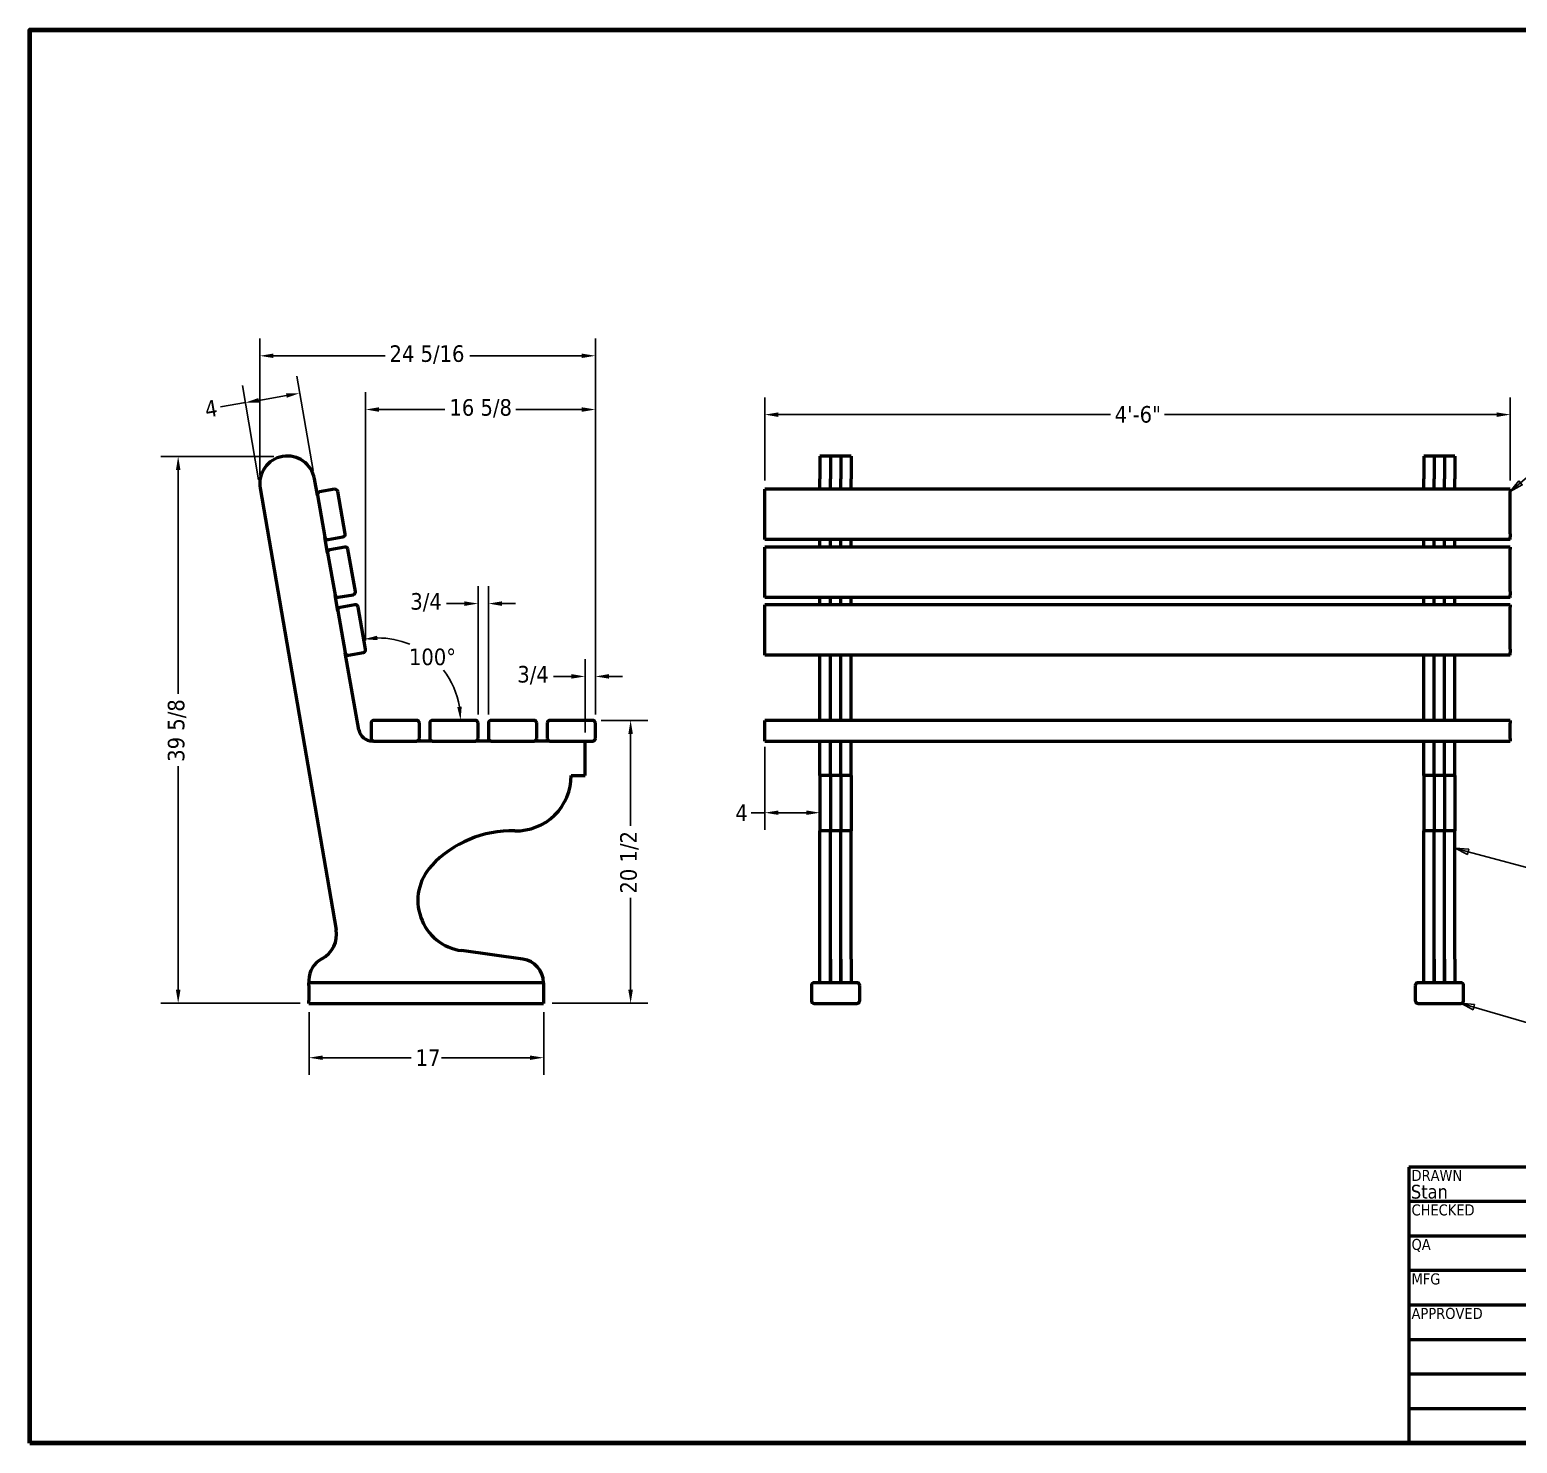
# Model space of a CAD drawing. Header units: inches. Extents: x 4 to 166, y 4 to 106.
# Drawn here: x 3.8 to 111.6, y 3.8 to 106.2 of the extents above; entities that cross this region are included whole.
import ezdxf
from ezdxf.enums import TextEntityAlignment as Align

# ---------------------------------------------------------------- set-up
doc = ezdxf.new("R2010")
doc.units = ezdxf.units.IN
doc.header["$LTSCALE"] = 10
doc.header["$MEASUREMENT"] = 0
for name, color, linetype, lineweight in [('Border (ANSI)', 7, 'Continuous', 70), ('Title (ANSI)', 7, 'Continuous', 50), ('Visible (ANSI)', 7, 'Continuous', 50)]:
    doc.layers.add(name, color=color, linetype=linetype, lineweight=lineweight)
for name, color, linetype, lineweight, true_color in [('Dimension (ANSI)', 5, 'Continuous', 25, 0x0000ff), ('Hatch (ANSI)', 3, 'Continuous', 18, 0x00ff00), ('Symbol (ANSI)', 5, 'Continuous', 25, 0x0000ff)]:
    doc.layers.add(name, color=color, linetype=linetype, lineweight=lineweight, true_color=true_color)
doc.styles.add('Note Text (ANSI)', font='tahoma.ttf')
doc.styles.add('Text Style38', font='tahoma.ttf')
doc.styles.add('Text Style40', font='tahoma.ttf')
doc.dimstyles.new('Architectural (ANSI)', dxfattribs={"dimscale": 10, "dimtxt": 0.12, "dimasz": 0.098425, "dimexe": 0.125, "dimexo": 0.0625, "dimgap": 0.031496, "dimtad": 0, "dimtih": 1, "dimtoh": 1, "dimdec": 4, "dimrnd": 1e-08, "dimzin": 3, "dimdsep": 46, "dimlunit": 4, "dimtxsty": 'Note Text (ANSI)', "dimcen": 0.09, "dimdle": 0.393701, "dimclrd": 256, "dimclre": 256, "dimclrt": 256, "dimadec": 0, "dimazin": 3, "dimtfac": 1, "dimtofl": 0, "dimtmove": 0, "dimatfit": 3, "dimfxl": 1, "dimfrac": 2, "dimtolj": 1, "dimtzin": 12, "dimlwd": -1, "dimlwe": -1, "dimarcsym": 0})
doc.dimstyles.new('Default (ANSI)', dxfattribs={"dimscale": 10, "dimtxt": 0.12, "dimasz": 0.098425, "dimexe": 0.125, "dimexo": 0.0625, "dimgap": 0.031496, "dimtad": 0, "dimtoh": 1, "dimdec": 4, "dimrnd": 1e-08, "dimzin": 3, "dimdsep": 46, "dimlunit": 5, "dimtxsty": 'Note Text (ANSI)', "dimcen": 0.09, "dimdle": 0.393701, "dimclrd": 256, "dimclre": 256, "dimclrt": 256, "dimadec": 0, "dimazin": 1, "dimtfac": 1, "dimtofl": 0, "dimtmove": 0, "dimatfit": 3, "dimfxl": 1, "dimfrac": 2, "dimtolj": 1, "dimtzin": 4, "dimlwd": -1, "dimlwe": -1, "dimarcsym": 0})

# ---------------------------------------------------------------- blocks, each defined once
blk = doc.blocks.new('Borders Default Border')
at = {"layer": 'Border (ANSI)', "flags": 128}
blk.add_lwpolyline([(0.38, 0.38), (0.38, 10.62), (16.62, 10.62), (16.62, 0.38), (0.38, 0.38)], dxfattribs=at)
blk = doc.blocks.new('Title Blocks ANSI A')
at = {"layer": 'Hatch (ANSI)', "true_color": 0xff8000}
h = blk.add_hatch(color=30, dxfattribs=at)
edge = h.paths.add_edge_path()
edge.add_arc((10.578, 6.297), 0.518, 279.1004, 617.6995)
edge.add_line((10.467, 5.791), (10.625, 6.544))
edge.add_line((10.625, 6.544), (10.726, 6.544))
edge.add_line((10.726, 6.544), (10.689, 6.37))
edge.add_line((10.689, 6.37), (10.851, 6.37))
edge.add_line((10.851, 6.37), (10.876, 6.274))
edge.add_line((10.876, 6.274), (10.789, 5.86))
edge.add_line((10.789, 5.86), (10.689, 5.86))
edge.add_line((10.689, 5.86), (10.776, 6.274))
edge.add_line((10.776, 6.274), (10.665, 6.274))
edge.add_line((10.665, 6.274), (10.546, 5.683))
edge.add_arc((10.578, 6.297), 0.615, -84.2427, 267.0676, ccw=False)
edge.add_line((10.639, 5.685), (10.66, 5.786))
blk.add_hatch(color=30, dxfattribs=at).paths.add_polyline_path([(10.745, 6.613), (10.519, 6.613), (10.388, 5.986), (10.287, 5.986), (10.348, 6.275), (10.259, 6.275), (10.239, 6.372), (10.368, 6.372), (10.438, 6.704), (10.721, 6.704)])
at = {"layer": 'Title (ANSI)'}
for p, q in [((11.25, 6.999), (5, 6.999)), ((5, 6.999), (5, 4.999)), ((6.25, 4.999), (6.25, 6.999)), ((7.13, 4.999), (7.13, 6.999)), ((9.909, 6.407), (9.909, 6.999)), ((11.25, 4.999), (11.25, 6.999)), ((7.13, 6.749), (5, 6.749)), ((10.368, 6.372), (10.438, 6.704)), ((10.438, 6.704), (10.721, 6.704)), ((10.721, 6.704), (10.745, 6.613)), ((10.519, 6.613), (10.388, 5.986)), ((10.745, 6.613), (10.519, 6.613)), ((7.13, 6.499), (5, 6.499)), ((10.467, 5.791), (10.625, 6.544)), ((10.625, 6.544), (10.726, 6.544)), ((10.726, 6.544), (10.689, 6.37)), ((7.13, 6.407), (9.909, 6.407)), ((9.909, 6.407), (9.909, 5.619)), ((10.259, 6.275), (10.239, 6.372)), ((10.239, 6.372), (10.368, 6.372)), ((10.689, 6.37), (10.851, 6.37)), ((10.851, 6.37), (10.876, 6.274)), ((10.348, 6.275), (10.259, 6.275)), ((10.287, 5.986), (10.348, 6.275)), ((10.665, 6.274), (10.546, 5.683)), ((10.776, 6.274), (10.665, 6.274)), ((10.689, 5.86), (10.776, 6.274)), ((10.876, 6.274), (10.789, 5.86)), ((7.13, 6.249), (5, 6.249)), ((7.13, 5.999), (5, 5.999)), ((10.388, 5.986), (10.287, 5.986)), ((10.789, 5.86), (10.689, 5.86)), ((7.13, 5.749), (5, 5.749)), ((10.639, 5.685), (10.66, 5.786)), ((7.13, 5.619), (11.25, 5.619)), ((7.544, 5.249), (7.544, 5.619)), ((8.5, 5.249), (8.5, 5.619)), ((10.87, 5.249), (10.87, 5.619)), ((7.13, 5.499), (5, 5.499)), ((7.13, 5.249), (5, 5.249)), ((7.13, 5.249), (11.25, 5.249)), ((8.089, 4.999), (8.089, 5.249)), ((9.5, 4.999), (9.5, 5.249)), ((5, 4.999), (11.25, 4.999))]:
    blk.add_line(p, q, dxfattribs=at)
for radius, start, end in [(0.615, 275.7573, 267.0676), (0.518, 279.1004, 257.6995)]:
    blk.add_arc((10.578, 6.297), radius, start, end, dxfattribs=at)
at = {"layer": 'Title (ANSI)', "style": 'Text Style40'}
for s, p in [('DRAWN', (5.02, 6.979)), ('CHECKED', (5.02, 6.729)), ('QA', (5.02, 6.479)), ('TITLE', (7.15, 6.359)), ('MFG', (5.02, 6.229)), ('APPROVED', (5.02, 5.979)), ('DWG NO', (8.52, 5.599)), ('SCALE', (7.15, 5.229))]:
    blk.add_text(s, height=0.08, dxfattribs=at).set_placement(p, align=Align.TOP_LEFT)
for s, p in [('SIZE', (7.337, 5.599)), ('REV', (11.06, 5.599))]:
    blk.add_text(s, height=0.08, dxfattribs=at).set_placement(p, align=Align.TOP_CENTER)
at = {"layer": 'Title (ANSI)', "color": 30, "true_color": 0xff8000, "style": 'Note Text (ANSI)'}
for s, insert, char_height, width, attachment_point in [('\\fArial|b1|i0;\\H0.2000;FREEDOM\\fArial|b0|i0;\\H0.2000;HOUSE', (7.328, 6.893), 0.2, 2.39131, 1), ('\\fArial|b0|i0;\\H0.0800;2638 Salome Church Road, Charlotte, NC 28262', (8.522, 6.646), 0.08, 2.70751, 2)]:
    blk.add_mtext(s, dxfattribs=dict(at, insert=insert, char_height=char_height, width=width, attachment_point=attachment_point))
at = {"layer": 'Title (ANSI)', "insert": (9.52, 5.019), "char_height": 0.12, "attachment_point": 7, "style": 'Note Text (ANSI)'}
blk.add_mtext('\\fTahoma|b0|i0;\\H0.0800;SHEET\\fTahoma|b0|i0;\\H0.1200; 1  \\fTahoma|b0|i0;\\H0.0800;OF\\fTahoma|b0|i0;\\H0.1200; 1 ', dxfattribs=at)
at = {"layer": 'Title (ANSI)'}
for tag, p, height, style in [('AUTHOR_001', (5.015, 6.771), 0.1, 'Text Style38'), ('CREATION_DATE_001', (6.255, 6.79), 0.1, 'Text Style38'), ('TITLE_001', (7.138, 5.879), 0.12, 'Note Text (ANSI)'), ('Sheet_Size_001', (7.284, 5.324), 0.12, 'Note Text (ANSI)'), ('PART_NUMBER_001', (8.508, 5.271), 0.12, 'Note Text (ANSI)'), ('REVISION_NUMBER_001', (11.01, 5.324), 0.12, 'Note Text (ANSI)'), ('Initial_View_Scale_001', (7.639, 5.045), 0.12, 'Note Text (ANSI)')]:
    blk.add_attdef(tag, p, '', height=height, dxfattribs=dict(at, style=style))
at = {"layer": 'Title (ANSI)', "style": 'Text Style38'}
for tag, p in [('CHECKED_BY', (5.02, 6.519)), ('CHECKED_DATE', (6.27, 6.519)), ('MFG_APPROVED_BY', (5.02, 6.019)), ('MFG_APPROVED_DATE', (6.27, 6.019)), ('ENG_APPROVED_BY', (5.02, 5.769)), ('ENG_APPROVAL_DATE', (6.27, 5.769))]:
    blk.add_attdef(tag, text='', height=0.1, dxfattribs=at).set_placement(p, align=Align.BOTTOM_LEFT)
blk = doc.blocks.new('Balloon1')
at = {"layer": 'Symbol (ANSI)'}
for p, q in [((11.18, 7.338), (11.469, 7.584)), ((11.167, 7.353), (11.105, 7.274)), ((11.18, 7.338), (11.105, 7.274)), ((11.192, 7.323), (11.167, 7.353)), ((11.105, 7.274), (11.192, 7.323))]:
    blk.add_line(p, q, dxfattribs=at)
at = {"layer": 'Symbol (ANSI)', "flags": 128}
blk.add_lwpolyline([(11.167, 7.353), (11.105, 7.274), (11.192, 7.323), (11.167, 7.353)], dxfattribs=at)
at = {"layer": 'Symbol (ANSI)'}
blk.add_circle((11.607, 7.7), 0.18, dxfattribs=at)
blk.add_solid([(11.167, 7.353), (11.105, 7.274), (11.192, 7.323), (11.167, 7.353)], dxfattribs=at)
at = {"layer": 'Symbol (ANSI)', "insert": (11.607, 7.7), "char_height": 0.12, "attachment_point": 5, "style": 'Note Text (ANSI)'}
blk.add_mtext('2', dxfattribs=at)
blk = doc.blocks.new('Balloon2')
at = {"layer": 'Symbol (ANSI)'}
for p, q in [((10.8, 4.665), (10.705, 4.69)), ((10.805, 4.684), (10.705, 4.69)), ((10.705, 4.69), (10.795, 4.646)), ((10.795, 4.646), (10.805, 4.684)), ((10.8, 4.665), (11.433, 4.495))]:
    blk.add_line(p, q, dxfattribs=at)
at = {"layer": 'Symbol (ANSI)', "flags": 128}
blk.add_lwpolyline([(10.805, 4.684), (10.705, 4.69), (10.795, 4.646), (10.805, 4.684)], dxfattribs=at)
at = {"layer": 'Symbol (ANSI)'}
blk.add_circle((11.607, 4.449), 0.18, dxfattribs=at)
blk.add_solid([(10.805, 4.684), (10.705, 4.69), (10.795, 4.646), (10.805, 4.684)], dxfattribs=at)
at = {"layer": 'Symbol (ANSI)', "insert": (11.607, 4.449), "char_height": 0.12, "attachment_point": 5, "style": 'Note Text (ANSI)'}
blk.add_mtext('1', dxfattribs=at)
blk = doc.blocks.new('Balloon3')
at = {"layer": 'Symbol (ANSI)'}
for p, q in [((10.842, 3.539), (10.747, 3.567)), ((10.847, 3.558), (10.747, 3.567)), ((10.747, 3.567), (10.836, 3.52)), ((10.836, 3.52), (10.847, 3.558)), ((10.842, 3.539), (11.434, 3.366))]:
    blk.add_line(p, q, dxfattribs=at)
at = {"layer": 'Symbol (ANSI)', "flags": 128}
blk.add_lwpolyline([(10.847, 3.558), (10.747, 3.567), (10.836, 3.52), (10.847, 3.558)], dxfattribs=at)
at = {"layer": 'Symbol (ANSI)'}
blk.add_circle((11.607, 3.316), 0.18, dxfattribs=at)
blk.add_solid([(10.847, 3.558), (10.747, 3.567), (10.836, 3.52), (10.847, 3.558)], dxfattribs=at)
at = {"layer": 'Symbol (ANSI)', "insert": (11.607, 3.317), "char_height": 0.12, "attachment_point": 5, "style": 'Note Text (ANSI)'}
blk.add_mtext('3', dxfattribs=at)
blk = doc.blocks.new('*D10')
at = {"layer": 'Defpoints', "color": 0, "transparency": 16777216}
for p in [(57.05, 78.32), (57.05, 72.91), (111.05, 72.91)]:
    blk.add_point(p, dxfattribs=at)
at = {"layer": 'Dimension (ANSI)', "transparency": 16777216}
for p, q in [((57.05, 73.54), (57.05, 79.57)), ((111.05, 73.54), (111.05, 79.57)), ((58.03, 78.32), (82.09, 78.32)), ((110.06, 78.32), (86.01, 78.32))]:
    blk.add_line(p, q, dxfattribs=at)
for points in [[(58.03, 78.48), (58.03, 78.15), (57.05, 78.32)], [(110.06, 78.48), (110.06, 78.15), (111.05, 78.32)]]:
    blk.add_solid(points, dxfattribs=at)
at = {"layer": 'Dimension (ANSI)', "transparency": 16777216, "insert": (82.4, 78.94), "char_height": 1.2, "attachment_point": 1, "style": 'Note Text (ANSI)'}
blk.add_mtext('\\A1;4\'-6"', dxfattribs=at)
blk = doc.blocks.new('*D11')
at = {"layer": 'Defpoints', "color": 0, "transparency": 16777216}
for p in [(22.12, 75.29), (14.55, 35.67), (24.03, 35.67)]:
    blk.add_point(p, dxfattribs=at)
at = {"layer": 'Dimension (ANSI)', "transparency": 16777216}
for p, q in [((21.49, 75.29), (13.3, 75.29)), ((14.55, 74.3), (14.55, 58.1)), ((14.55, 36.65), (14.55, 52.86)), ((23.4, 35.67), (13.3, 35.67))]:
    blk.add_line(p, q, dxfattribs=at)
for points in [[(14.39, 74.3), (14.72, 74.3), (14.55, 75.29)], [(14.39, 36.65), (14.72, 36.65), (14.55, 35.67)]]:
    blk.add_solid(points, dxfattribs=at)
at = {"layer": 'Dimension (ANSI)', "transparency": 16777216, "insert": (13.8, 53.17), "char_height": 1.2, "attachment_point": 1, "rotation": 90, "style": 'Note Text (ANSI)'}
blk.add_mtext('\\A1;39 5/8', dxfattribs=at)
blk = doc.blocks.new('*D12')
at = {"layer": 'Defpoints', "color": 0, "transparency": 16777216}
for p in [(28.13, 61.32), (34.03, 59.45), (29.04, 56.17), (36.08, 56.17)]:
    blk.add_point(p, dxfattribs=at)
at = {"layer": 'Dimension (ANSI)', "transparency": 16777216}
for start, end in [(67.4133, 90.5505), (9.4495, 37.502)]:
    blk.add_arc((29.04, 56.17), 5.97, start, end, dxfattribs=at)
for points in [[(29, 61.98), (28.96, 62.3), (28, 62.05)], [(35.09, 57.16), (34.77, 57.13), (35.01, 56.17)]]:
    blk.add_solid(points, dxfattribs=at)
at = {"layer": 'Dimension (ANSI)', "transparency": 16777216, "insert": (31.27, 61.37), "char_height": 1.2, "attachment_point": 1, "style": 'Note Text (ANSI)'}
blk.add_mtext('\\A1;100°', dxfattribs=at)
blk = doc.blocks.new('*D13')
at = {"layer": 'Defpoints', "color": 0, "transparency": 16777216}
for p in [(28.13, 78.69), (28.13, 61.32), (44.78, 55.97)]:
    blk.add_point(p, dxfattribs=at)
at = {"layer": 'Dimension (ANSI)', "transparency": 16777216}
for p, q in [((28.13, 61.95), (28.13, 79.94)), ((44.78, 56.59), (44.78, 79.94)), ((29.11, 78.69), (33.88, 78.69)), ((43.79, 78.69), (39.02, 78.69))]:
    blk.add_line(p, q, dxfattribs=at)
for points in [[(29.11, 78.85), (29.11, 78.52), (28.13, 78.69)], [(43.79, 78.85), (43.79, 78.52), (44.78, 78.69)]]:
    blk.add_solid(points, dxfattribs=at)
at = {"layer": 'Dimension (ANSI)', "transparency": 16777216, "insert": (34.2, 79.44), "char_height": 1.2, "attachment_point": 1, "style": 'Note Text (ANSI)'}
blk.add_mtext('\\A1;16 5/8', dxfattribs=at)
blk = doc.blocks.new('*D14')
at = {"layer": 'Defpoints', "color": 0, "transparency": 16777216}
for p in [(20.46, 82.58), (20.46, 73.32), (44.78, 55.97)]:
    blk.add_point(p, dxfattribs=at)
at = {"layer": 'Dimension (ANSI)', "transparency": 16777216}
for p, q in [((20.46, 73.94), (20.46, 83.83)), ((44.78, 56.59), (44.78, 83.83)), ((21.44, 82.58), (29.55, 82.58)), ((43.79, 82.58), (35.69, 82.58))]:
    blk.add_line(p, q, dxfattribs=at)
for points in [[(21.44, 82.74), (21.44, 82.42), (20.46, 82.58)], [(43.79, 82.74), (43.79, 82.42), (44.78, 82.58)]]:
    blk.add_solid(points, dxfattribs=at)
at = {"layer": 'Dimension (ANSI)', "transparency": 16777216, "insert": (29.86, 83.34), "char_height": 1.2, "attachment_point": 1, "style": 'Note Text (ANSI)'}
blk.add_mtext('\\A1;24 5/16', dxfattribs=at)
blk = doc.blocks.new('*D15')
at = {"layer": 'Defpoints', "color": 0, "transparency": 16777216}
for p in [(44.58, 56.17), (41.03, 35.67), (47.33, 35.67)]:
    blk.add_point(p, dxfattribs=at)
at = {"layer": 'Dimension (ANSI)', "transparency": 16777216}
for p, q in [((45.2, 56.17), (48.58, 56.17)), ((47.33, 55.18), (47.33, 48.53)), ((47.33, 36.65), (47.33, 43.31)), ((41.65, 35.67), (48.58, 35.67))]:
    blk.add_line(p, q, dxfattribs=at)
for points in [[(47.16, 55.18), (47.49, 55.18), (47.33, 56.17)], [(47.16, 36.65), (47.49, 36.65), (47.33, 35.67)]]:
    blk.add_solid(points, dxfattribs=at)
at = {"layer": 'Dimension (ANSI)', "transparency": 16777216, "insert": (46.57, 43.62), "char_height": 1.2, "attachment_point": 1, "rotation": 90, "style": 'Note Text (ANSI)'}
blk.add_mtext('\\A1;20 1/2', dxfattribs=at)
blk = doc.blocks.new('*D16')
at = {"layer": 'Defpoints', "color": 0, "transparency": 16777216}
for p in [(24.03, 35.67), (41.03, 35.67), (41.03, 31.73)]:
    blk.add_point(p, dxfattribs=at)
at = {"layer": 'Dimension (ANSI)', "transparency": 16777216}
for p, q in [((24.03, 35.04), (24.03, 30.48)), ((41.03, 35.04), (41.03, 30.48)), ((25.01, 31.73), (31.43, 31.73)), ((40.04, 31.73), (33.62, 31.73))]:
    blk.add_line(p, q, dxfattribs=at)
for points in [[(25.01, 31.89), (25.01, 31.57), (24.03, 31.73)], [(40.04, 31.89), (40.04, 31.57), (41.03, 31.73)]]:
    blk.add_solid(points, dxfattribs=at)
at = {"layer": 'Dimension (ANSI)', "transparency": 16777216, "insert": (31.75, 32.33), "char_height": 1.2, "attachment_point": 1, "style": 'Note Text (ANSI)'}
blk.add_mtext('\\A1;17', dxfattribs=at)
blk = doc.blocks.new('*D17')
at = {"layer": 'Defpoints', "color": 0, "transparency": 16777216}
for p in [(23.36, 79.87), (24.43, 73.67), (20.49, 72.98)]:
    blk.add_point(p, dxfattribs=at)
at = {"layer": 'Dimension (ANSI)', "transparency": 16777216}
for p, q in [((24.32, 74.28), (23.15, 81.1)), ((20.38, 73.6), (19.21, 80.42)), ((19.42, 79.19), (17.61, 78.88)), ((22.39, 79.7), (20.39, 79.35))]:
    blk.add_line(p, q, dxfattribs=at)
for points in [[(22.36, 79.86), (22.42, 79.54), (23.36, 79.87)], [(20.36, 79.52), (20.42, 79.19), (19.42, 79.19)]]:
    blk.add_solid(points, dxfattribs=at)
at = {"layer": 'Dimension (ANSI)', "transparency": 16777216, "insert": (16.39, 79.27), "char_height": 1.2, "attachment_point": 1, "rotation": 9.7808, "style": 'Note Text (ANSI)'}
blk.add_mtext('\\A1;4', dxfattribs=at)
blk = doc.blocks.new('*D18')
at = {"layer": 'Defpoints', "color": 0, "transparency": 16777216}
for p in [(57.05, 54.87), (61.05, 52.17), (61.05, 49.48)]:
    blk.add_point(p, dxfattribs=at)
at = {"layer": 'Dimension (ANSI)', "transparency": 16777216}
for p, q in [((57.05, 54.24), (57.05, 48.23)), ((61.05, 51.54), (61.05, 48.23)), ((57.05, 49.48), (56.06, 49.48)), ((60.06, 49.48), (58.03, 49.48))]:
    blk.add_line(p, q, dxfattribs=at)
for points in [[(58.03, 49.64), (58.03, 49.32), (57.05, 49.48)], [(60.06, 49.64), (60.06, 49.32), (61.05, 49.48)]]:
    blk.add_solid(points, dxfattribs=at)
at = {"layer": 'Dimension (ANSI)', "transparency": 16777216, "insert": (54.92, 50.08), "char_height": 1.2, "attachment_point": 1, "style": 'Note Text (ANSI)'}
blk.add_mtext('\\A1;4', dxfattribs=at)
blk = doc.blocks.new('*D19')
at = {"layer": 'Defpoints', "color": 0, "transparency": 16777216}
for p in [(37.03, 64.63), (36.28, 55.97), (37.03, 55.97)]:
    blk.add_point(p, dxfattribs=at)
at = {"layer": 'Dimension (ANSI)', "transparency": 16777216}
for p, q in [((36.28, 56.59), (36.28, 65.88)), ((37.03, 56.59), (37.03, 65.88)), ((35.29, 64.63), (34, 64.63)), ((38.01, 64.63), (39, 64.63))]:
    blk.add_line(p, q, dxfattribs=at)
for points in [[(35.29, 64.79), (35.29, 64.46), (36.28, 64.63)], [(38.01, 64.79), (38.01, 64.46), (37.03, 64.63)]]:
    blk.add_solid(points, dxfattribs=at)
at = {"layer": 'Dimension (ANSI)', "transparency": 16777216, "insert": (31.37, 65.39), "char_height": 1.2, "attachment_point": 1, "style": 'Note Text (ANSI)'}
blk.add_mtext('\\A1;3/4', dxfattribs=at)
blk = doc.blocks.new('*D20')
at = {"layer": 'Defpoints', "color": 0, "transparency": 16777216}
for p in [(44.78, 59.35), (44.78, 55.97), (44.03, 54.67)]:
    blk.add_point(p, dxfattribs=at)
at = {"layer": 'Dimension (ANSI)', "transparency": 16777216}
for p, q in [((44.03, 55.29), (44.03, 60.6)), ((44.78, 56.59), (44.78, 60.6)), ((43.04, 59.35), (41.75, 59.35)), ((45.76, 59.35), (46.75, 59.35))]:
    blk.add_line(p, q, dxfattribs=at)
for points in [[(43.04, 59.52), (43.04, 59.19), (44.03, 59.35)], [(45.76, 59.52), (45.76, 59.19), (44.78, 59.35)]]:
    blk.add_solid(points, dxfattribs=at)
at = {"layer": 'Dimension (ANSI)', "transparency": 16777216, "insert": (39.12, 60.11), "char_height": 1.2, "attachment_point": 1, "style": 'Note Text (ANSI)'}
blk.add_mtext('\\A1;3/4', dxfattribs=at)

msp = doc.modelspace()

# ---------------------------------------------------------------- linework, layer by layer
at = {"layer": 'Visible (ANSI)'}
for p, q in [((61.04689, 75.31896), (61.04689, 73.66626)), ((61.79689, 75.31896), (61.04689, 75.31896)), ((61.79689, 75.31896), (61.79689, 73.66626)), ((61.79689, 75.31896), (61.79689, 73.66626)), ((62.54689, 75.31896), (61.79689, 75.31896)), ((62.54689, 75.31896), (62.54689, 73.66626)), ((62.54689, 75.31896), (62.54689, 73.66626)), ((63.29689, 75.31896), (62.54689, 75.31896)), ((63.29689, 75.31896), (63.29689, 73.66626)), ((104.79689, 75.31896), (104.79689, 73.66626)), ((105.54689, 75.31896), (104.79689, 75.31896)), ((105.54689, 75.31896), (105.54689, 73.66626)), ((106.29689, 75.31896), (105.54689, 75.31896)), ((105.54689, 75.31896), (105.54689, 73.66626)), ((106.29689, 75.31896), (106.29689, 73.66626)), ((107.04689, 75.31896), (106.29689, 75.31896)), ((106.29689, 75.31896), (106.29689, 73.66626)), ((107.04689, 75.31896), (107.04689, 73.66626)), ((24.637, 72.48449), (24.42862, 73.66626)), ((61.04689, 72.91023), (61.04689, 73.66626)), ((61.79689, 72.91023), (61.79689, 73.66626)), ((61.79689, 72.91023), (61.79689, 73.66626)), ((62.54689, 72.91023), (62.54689, 73.66626)), ((62.54689, 72.91023), (62.54689, 73.66626)), ((63.29689, 72.91023), (63.29689, 73.66626)), ((104.79689, 72.91023), (104.79689, 73.66626)), ((105.54689, 72.91023), (105.54689, 73.66626)), ((105.54689, 72.91023), (105.54689, 73.66626)), ((106.29689, 72.91023), (106.29689, 73.66626)), ((106.29689, 72.91023), (106.29689, 73.66626)), ((107.04689, 72.91023), (107.04689, 73.66626)), ((20.48808, 72.97921), (25.99976, 41.00602)), ((24.637, 72.48449), (25.17531, 69.43159)), ((25.88252, 72.9072), (24.79923, 72.71618)), ((26.65252, 69.69206), (26.11421, 72.74496)), ((57.04689, 72.74496), (57.04689, 72.91023)), ((111.04689, 72.91023), (57.04689, 72.91023)), ((57.04689, 69.69206), (57.04689, 72.74496)), ((111.04689, 72.91023), (111.04689, 72.74496)), ((111.04689, 69.69206), (111.04689, 72.74496)), ((25.375, 68.29906), (25.17531, 69.43159)), ((25.407, 69.26935), (26.49029, 69.46037)), ((57.04689, 69.46037), (57.04689, 69.69206)), ((57.04689, 69.26935), (57.04689, 69.46037)), ((57.04689, 69.26632), (57.04689, 69.26935)), ((111.04689, 69.26632), (57.04689, 69.26632)), ((61.04689, 68.7248), (61.04689, 69.26632)), ((61.79689, 68.7248), (61.79689, 69.26632)), ((61.79689, 68.7248), (61.79689, 69.26632)), ((62.54689, 68.7248), (62.54689, 69.26632)), ((62.54689, 68.7248), (62.54689, 69.26632)), ((63.29689, 68.7248), (63.29689, 69.26632)), ((104.79689, 68.7248), (104.79689, 69.26632)), ((105.54689, 68.7248), (105.54689, 69.26632)), ((105.54689, 68.7248), (105.54689, 69.26632)), ((106.29689, 68.7248), (106.29689, 69.26632)), ((106.29689, 68.7248), (106.29689, 69.26632)), ((107.04689, 68.7248), (107.04689, 69.26632)), ((111.04689, 69.69206), (111.04689, 69.46037)), ((111.04689, 69.26935), (111.04689, 69.46037)), ((111.04689, 69.26935), (111.04689, 69.26632)), ((25.375, 68.29906), (25.91331, 65.24615)), ((26.62053, 68.72176), (25.53724, 68.53075)), ((27.39053, 65.50663), (26.85222, 68.55953)), ((57.04689, 68.55953), (57.04689, 68.7248)), ((111.04689, 68.7248), (57.04689, 68.7248)), ((57.04689, 65.50663), (57.04689, 68.55953)), ((111.04689, 68.7248), (111.04689, 68.55953)), ((111.04689, 65.50663), (111.04689, 68.55953)), ((26.11301, 64.11362), (25.91331, 65.24615)), ((26.14501, 65.08392), (27.22829, 65.27493)), ((57.04689, 65.27493), (57.04689, 65.50663)), ((57.04689, 65.08392), (57.04689, 65.27493)), ((57.04689, 65.08088), (57.04689, 65.08392)), ((111.04689, 65.08088), (57.04689, 65.08088)), ((61.04689, 64.53937), (61.04689, 65.08088)), ((61.79689, 64.53937), (61.79689, 65.08088)), ((61.79689, 64.53937), (61.79689, 65.08088)), ((62.54689, 64.53937), (62.54689, 65.08088)), ((62.54689, 64.53937), (62.54689, 65.08088)), ((63.29689, 64.53937), (63.29689, 65.08088)), ((104.79689, 64.53937), (104.79689, 65.08088)), ((105.54689, 64.53937), (105.54689, 65.08088)), ((105.54689, 64.53937), (105.54689, 65.08088)), ((106.29689, 64.53937), (106.29689, 65.08088)), ((106.29689, 64.53937), (106.29689, 65.08088)), ((107.04689, 64.53937), (107.04689, 65.08088)), ((111.04689, 65.50663), (111.04689, 65.27493)), ((111.04689, 65.08392), (111.04689, 65.27493)), ((111.04689, 65.08392), (111.04689, 65.08088)), ((26.11301, 64.11362), (26.65132, 61.06072)), ((27.35853, 64.53633), (26.27524, 64.34532)), ((28.12853, 61.32119), (27.59022, 64.3741)), ((57.04689, 64.3741), (57.04689, 64.53937)), ((111.04689, 64.53937), (57.04689, 64.53937)), ((57.04689, 61.32119), (57.04689, 64.3741)), ((111.04689, 64.53937), (111.04689, 64.3741)), ((111.04689, 61.32119), (111.04689, 64.3741)), ((27.63313, 55.49261), (26.65132, 61.06072)), ((26.88301, 60.89849), (27.9663, 61.0895)), ((57.04689, 61.0895), (57.04689, 61.32119)), ((57.04689, 60.89849), (57.04689, 61.0895)), ((57.04689, 60.89545), (57.04689, 60.89849)), ((111.04689, 60.89545), (57.04689, 60.89545)), ((61.04689, 56.16626), (61.04689, 60.89545)), ((61.79689, 56.16626), (61.79689, 60.89545)), ((61.79689, 56.16626), (61.79689, 60.89545)), ((62.54689, 56.16626), (62.54689, 60.89545)), ((62.54689, 56.16626), (62.54689, 60.89545)), ((63.29689, 56.16626), (63.29689, 60.89545)), ((104.79689, 56.16626), (104.79689, 60.89545)), ((105.54689, 56.16626), (105.54689, 60.89545)), ((105.54689, 56.16626), (105.54689, 60.89545)), ((106.29689, 56.16626), (106.29689, 60.89545)), ((106.29689, 56.16626), (106.29689, 60.89545)), ((107.04689, 56.16626), (107.04689, 60.89545)), ((111.04689, 61.32119), (111.04689, 61.0895)), ((111.04689, 60.89849), (111.04689, 61.0895)), ((111.04689, 60.89849), (111.04689, 60.89545)), ((31.82883, 56.16626), (28.72883, 56.16626)), ((36.07883, 56.16626), (32.97883, 56.16626)), ((40.32883, 56.16626), (37.22883, 56.16626)), ((44.57883, 56.16626), (41.47883, 56.16626)), ((57.04689, 55.96626), (57.04689, 56.16626)), ((111.04689, 56.16626), (57.04689, 56.16626)), ((111.04689, 56.16626), (111.04689, 55.96626)), ((28.52883, 55.96626), (28.52883, 54.86626)), ((32.02883, 54.86626), (32.02883, 55.96626)), ((32.77883, 55.96626), (32.77883, 54.86626)), ((36.27883, 54.86626), (36.27883, 55.96626)), ((37.02883, 55.96626), (37.02883, 54.86626)), ((40.52883, 54.86626), (40.52883, 55.96626)), ((41.27883, 55.96626), (41.27883, 54.86626)), ((44.77883, 54.86626), (44.77883, 55.96626)), ((57.04689, 54.86626), (57.04689, 55.96626)), ((111.04689, 54.86626), (111.04689, 55.96626)), ((28.72883, 54.66626), (28.61793, 54.66626)), ((28.72883, 54.66626), (31.82883, 54.66626)), ((32.97883, 54.66626), (31.82883, 54.66626)), ((32.97883, 54.66626), (36.07883, 54.66626)), ((37.22883, 54.66626), (36.07883, 54.66626)), ((37.22883, 54.66626), (40.32883, 54.66626)), ((41.47883, 54.66626), (40.32883, 54.66626)), ((41.47883, 54.66626), (44.57883, 54.66626)), ((44.02883, 52.16626), (44.02883, 54.66626)), ((57.04689, 54.66626), (57.04689, 54.86626)), ((57.04689, 54.66626), (111.04689, 54.66626)), ((61.04689, 52.16626), (61.04689, 54.66626)), ((61.79689, 52.16626), (61.79689, 54.66626)), ((61.79689, 52.16626), (61.79689, 54.66626)), ((62.54689, 52.16626), (62.54689, 54.66626)), ((62.54689, 52.16626), (62.54689, 54.66626)), ((63.29689, 52.16626), (63.29689, 54.66626)), ((104.79689, 52.16626), (104.79689, 54.66626)), ((105.54689, 52.16626), (105.54689, 54.66626)), ((105.54689, 52.16626), (105.54689, 54.66626)), ((106.29689, 52.16626), (106.29689, 54.66626)), ((106.29689, 52.16626), (106.29689, 54.66626)), ((107.04689, 52.16626), (107.04689, 54.66626)), ((111.04689, 54.86626), (111.04689, 54.66626)), ((43.02883, 52.16626), (44.02883, 52.16626)), ((61.79689, 52.16626), (61.04689, 52.16626)), ((61.04689, 52.16626), (61.04689, 48.16626)), ((61.79689, 52.16626), (61.79689, 48.16626)), ((62.54689, 52.16626), (61.79689, 52.16626)), ((61.79689, 52.16626), (61.79689, 48.16626)), ((62.54689, 52.16626), (62.54689, 48.16626)), ((63.29689, 52.16626), (62.54689, 52.16626)), ((62.54689, 52.16626), (62.54689, 48.16626)), ((63.29689, 52.16626), (63.29689, 48.16626)), ((105.54689, 52.16626), (104.79689, 52.16626)), ((104.79689, 52.16626), (104.79689, 48.16626)), ((106.29689, 52.16626), (105.54689, 52.16626)), ((105.54689, 52.16626), (105.54689, 48.16626)), ((105.54689, 52.16626), (105.54689, 48.16626)), ((107.04689, 52.16626), (106.29689, 52.16626)), ((106.29689, 52.16626), (106.29689, 48.16626)), ((106.29689, 52.16626), (106.29689, 48.16626)), ((107.04689, 52.16626), (107.04689, 48.16626)), ((61.04689, 45.63541), (61.04689, 48.16626)), ((61.79689, 48.16626), (61.04689, 48.16626)), ((61.79689, 45.63541), (61.79689, 48.16626)), ((61.79689, 45.63541), (61.79689, 48.16626)), ((62.54689, 48.16626), (61.79689, 48.16626)), ((62.54689, 45.63541), (62.54689, 48.16626)), ((62.54689, 45.63541), (62.54689, 48.16626)), ((63.29689, 48.16626), (62.54689, 48.16626)), ((63.29689, 45.63541), (63.29689, 48.16626)), ((104.79689, 45.63541), (104.79689, 48.16626)), ((105.54689, 48.16626), (104.79689, 48.16626)), ((105.54689, 45.63541), (105.54689, 48.16626)), ((106.29689, 48.16626), (105.54689, 48.16626)), ((105.54689, 45.63541), (105.54689, 48.16626)), ((106.29689, 45.63541), (106.29689, 48.16626)), ((107.04689, 48.16626), (106.29689, 48.16626)), ((106.29689, 45.63541), (106.29689, 48.16626)), ((107.04689, 45.63541), (107.04689, 48.16626)), ((61.04689, 39.4854), (61.04689, 45.63541)), ((61.79689, 39.4854), (61.79689, 45.63541)), ((61.79689, 39.4854), (61.79689, 45.63541)), ((62.54689, 39.4854), (62.54689, 45.63541)), ((62.54689, 39.4854), (62.54689, 45.63541)), ((63.29689, 39.4854), (63.29689, 45.63541)), ((104.79689, 39.4854), (104.79689, 45.63541)), ((105.54689, 39.4854), (105.54689, 45.63541)), ((105.54689, 39.4854), (105.54689, 45.63541)), ((106.29689, 39.4854), (106.29689, 45.63541)), ((106.29689, 39.4854), (106.29689, 45.63541)), ((107.04689, 39.4854), (107.04689, 45.63541)), ((39.51775, 38.87451), (35.08501, 39.4854)), ((61.04689, 38.87451), (61.04689, 39.4854)), ((61.04689, 37.16626), (61.04689, 38.87451)), ((61.79689, 38.87451), (61.79689, 39.4854)), ((61.79689, 38.87451), (61.79689, 39.4854)), ((61.79689, 38.87451), (61.79689, 37.16626)), ((61.79689, 37.16626), (61.79689, 38.87451)), ((62.54689, 38.87451), (62.54689, 39.4854)), ((62.54689, 38.87451), (62.54689, 39.4854)), ((62.54689, 38.87451), (62.54689, 37.16626)), ((62.54689, 37.16626), (62.54689, 38.87451)), ((63.29689, 38.87451), (63.29689, 39.4854)), ((63.29689, 38.87451), (63.29689, 37.16626)), ((104.79689, 38.87451), (104.79689, 39.4854)), ((104.79689, 37.16626), (104.79689, 38.87451)), ((105.54689, 38.87451), (105.54689, 39.4854)), ((105.54689, 38.87451), (105.54689, 39.4854)), ((105.54689, 37.16626), (105.54689, 38.87451)), ((105.54689, 38.87451), (105.54689, 37.16626)), ((106.29689, 38.87451), (106.29689, 39.4854)), ((106.29689, 38.87451), (106.29689, 39.4854)), ((106.29689, 37.16626), (106.29689, 38.87451)), ((106.29689, 38.87451), (106.29689, 37.16626)), ((107.04689, 38.87451), (107.04689, 39.4854)), ((107.04689, 38.87451), (107.04689, 37.16626)), ((24.02883, 37.34964), (24.02883, 37.16626)), ((24.02883, 36.96626), (24.02883, 37.16626)), ((41.02883, 37.16626), (24.02883, 37.16626)), ((24.02883, 36.96626), (24.02883, 35.86626)), ((41.02883, 37.16626), (41.02883, 36.96626)), ((41.02883, 36.96626), (41.02883, 35.86626)), ((60.42189, 36.96626), (60.42189, 35.86626)), ((63.72189, 37.16626), (60.62189, 37.16626)), ((63.92189, 35.86626), (63.92189, 36.96626)), ((104.17189, 36.96626), (104.17189, 35.86626)), ((107.47189, 37.16626), (104.37189, 37.16626)), ((107.67189, 35.86626), (107.67189, 36.96626)), ((24.02883, 35.66626), (24.02883, 35.86626)), ((24.02883, 35.66626), (41.02883, 35.66626)), ((41.02883, 35.86626), (41.02883, 35.66626)), ((60.62189, 35.66626), (63.72189, 35.66626)), ((104.37189, 35.66626), (107.47189, 35.66626))]:
    msp.add_line(p, q, dxfattribs=at)
for centre, radius, start, end in [((22.45901, 73.31896), 2, 10, 189.7807874), ((24.83396, 72.51922), 0.2, 100, 190), ((25.91725, 72.71023), 0.2, 10, 100), ((25.37227, 69.46632), 0.2, 190, 280), ((26.45556, 69.65733), 0.2, 280, 10), ((25.57197, 68.33379), 0.2, 100, 190), ((26.65525, 68.5248), 0.2, 10, 100), ((26.11028, 65.28088), 0.2, 190, 280), ((27.19356, 65.4719), 0.2, 280, 10), ((26.30997, 64.14835), 0.2, 100, 190), ((27.39326, 64.33937), 0.2, 10, 100), ((26.84828, 61.09545), 0.2, 190, 280), ((27.93157, 61.28646), 0.2, 280, 10), ((28.72883, 55.96626), 0.2, 90, 180), ((31.82883, 55.96626), 0.2, 0, 90), ((32.97883, 55.96626), 0.2, 90, 180), ((36.07883, 55.96626), 0.2, 0, 90), ((37.22883, 55.96626), 0.2, 90, 180), ((40.32883, 55.96626), 0.2, 0, 90), ((41.47883, 55.96626), 0.2, 90, 180), ((44.57883, 55.96626), 0.2, 0, 90), ((28.61793, 55.66626), 1, 190, 270), ((28.72883, 54.86626), 0.2, 180, 270), ((31.82883, 54.86626), 0.2, 270, 0), ((32.97883, 54.86626), 0.2, 180, 270), ((36.07883, 54.86626), 0.2, 270, 0), ((37.22883, 54.86626), 0.2, 180, 270), ((40.32883, 54.86626), 0.2, 270, 0), ((41.47883, 54.86626), 0.2, 180, 270), ((44.57883, 54.86626), 0.2, 270, 0), ((39.02883, 52.16626), 4, 268.6465484, 0), ((38.74539, 40.16961), 8, 88.6465484, 136.903773), ((35.58662, 43.12514), 3.67414, 136.903773, 262.1532492), ((24.02883, 40.66626), 2, 297.8181393, 9.7807874), ((25.77883, 37.34964), 1.75, 117.8181393, 180), ((39.27883, 37.14089), 1.75, 0.8305055, 82.1532492), ((60.62189, 36.96626), 0.2, 90, 180), ((63.72189, 36.96626), 0.2, 0, 90), ((104.37189, 36.96626), 0.2, 90, 180), ((107.47189, 36.96626), 0.2, 0, 90), ((60.62189, 35.86626), 0.2, 180, 270), ((63.72189, 35.86626), 0.2, 270, 0), ((104.37189, 35.86626), 0.2, 180, 270), ((107.47189, 35.86626), 0.2, 270, 0)]:
    msp.add_arc(centre, radius, start, end, dxfattribs=at)

# ---------------------------------------------------------------- block references
at = {"xscale": 10, "yscale": 10, "zscale": 10}
msp.add_blockref('Borders Default Border', (0, 0), dxfattribs=at)
msp.add_blockref('Title Blocks ANSI A', (53.69977, -46.18596), dxfattribs=at).add_auto_attribs({'AUTHOR_001': 'Stan', 'CREATION_DATE_001': '1/5/2017', 'TITLE_001': 'PARK BENCH', 'Sheet_Size_001': 'B', 'PART_NUMBER_001': 'PARK BENCH', 'REVISION_NUMBER_001': 'A', 'Initial_View_Scale_001': '1 / 10'})
at = {"layer": 'Symbol (ANSI)', "xscale": 10, "yscale": 10, "zscale": 10}
for name in ['Balloon1', 'Balloon2', 'Balloon3']:
    msp.add_blockref(name, (0, 0), dxfattribs=at)

# ---------------------------------------------------------------- dimensions: what is measured, and where the dimension line sits
at = {"layer": 'Dimension (ANSI)'}
for base, p1, p2, angle, dimstyle, override, picture, middle in [((20.45901, 82.57939), (44.77883, 55.96626), (20.45901, 73.31896), 180, 'Default (ANSI)', {"dimgap": 0.031496, "dimtoh": 0, "dimdec": 4, "dimtol": 0, "dimlim": 0, "dimtp": 0, "dimtm": 0, "dimtdec": 2, "dimatfit": 1}, '*D14', (32.61892, 82.57939)), ((23.35982, 79.86637), (20.48808, 72.97921), (24.42862, 73.66626), 189.7807874, 'Default (ANSI)', {"dimgap": 0.031496, "dimtoh": 0, "dimdec": 4, "dimtol": 0, "dimlim": 0, "dimtp": 0, "dimtm": 0, "dimtdec": 2, "dimatfit": 2}, '*D17', (16.89674, 78.75224)), ((57.04689, 78.315), (111.04689, 72.91023), (57.04689, 72.91023), 180, 'Architectural (ANSI)', {"dimgap": 0.031496, "dimtih": 0, "dimtoh": 0, "dimdec": 4, "dimlfac": 1, "dimtol": 0, "dimlim": 0, "dimtp": 0, "dimtm": 0, "dimtdec": 2, "dimatfit": 1}, '*D10', (84.04689, 78.315)), ((14.55451, 35.66626), (22.11548, 75.28924), (24.02883, 35.66626), 270, 'Default (ANSI)', {"dimgap": 0.031496, "dimtoh": 0, "dimdec": 4, "dimtol": 0, "dimlim": 0, "dimtp": 0, "dimtm": 0, "dimtdec": 2, "dimatfit": 1}, '*D11', (14.55451, 55.47775)), ((47.32805, 35.66626), (44.57883, 56.16626), (41.02883, 35.66626), 90, 'Default (ANSI)', {"dimgap": 0.031496, "dimtoh": 0, "dimdec": 4, "dimtol": 0, "dimlim": 0, "dimtp": 0, "dimtm": 0, "dimtdec": 2, "dimatfit": 1}, '*D15', (47.32805, 45.91626)), ((61.04689, 49.47925), (57.04689, 54.86626), (61.04689, 52.16626), 180, 'Default (ANSI)', {"dimgap": 0.031496, "dimtoh": 0, "dimdec": 4, "dimtol": 0, "dimlim": 0, "dimtp": 0, "dimtm": 0, "dimtdec": 2, "dimatfit": 2}, '*D18', (55.33384, 49.47925)), ((41.02883, 31.72925), (24.02883, 35.66626), (41.02883, 35.66626), 180, 'Default (ANSI)', {"dimgap": 0.031496, "dimtoh": 0, "dimdec": 4, "dimtol": 0, "dimlim": 0, "dimtp": 0, "dimtm": 0, "dimtdec": 2, "dimatfit": 1}, '*D16', (32.52883, 31.72925))]:
    dim = msp.add_linear_dim(base=base, p1=p1, p2=p2, angle=angle, dimstyle=dimstyle, override=override, dxfattribs=at)
    dim.commit()
    dim.dimension.update_dxf_attribs({"geometry": picture, "text_midpoint": middle, "dimtype": 160})
for base, p1, p2, picture, middle in [((28.12853, 78.68702), (44.77883, 55.96626), (28.12853, 61.32119), '*D13', (36.45368, 78.68702)), ((37.02883, 64.62768), (36.27883, 55.96626), (37.02883, 55.96626), '*D19', (32.52563, 64.62768)), ((44.77883, 59.35327), (44.02883, 54.66626), (44.77883, 55.96626), '*D20', (40.27563, 59.35327))]:
    dim = msp.add_linear_dim(base=base, p1=p1, p2=p2, dimstyle='Default (ANSI)', override={"dimgap": 0.031496, "dimtoh": 0, "dimdec": 4, "dimtol": 0, "dimlim": 0, "dimtp": 0, "dimtm": 0, "dimtdec": 2, "dimatfit": 1}, dxfattribs=at)
    dim.commit()
    dim.dimension.update_dxf_attribs({"geometry": picture, "text_midpoint": middle, "dimtype": 160})
dim = msp.add_angular_dim_3p(base=(34.02922, 59.44938), center=(29.03748, 56.16626), p1=(36.07883, 56.16626), p2=(28.12853, 61.32119), dimstyle='Default (ANSI)', override={"dimgap": 0.031496, "dimtih": 1, "dimse1": 1, "dimse2": 1, "dimadec": 0, "dimtol": 0, "dimlim": 0, "dimtp": 0, "dimtm": 0, "dimtdec": 0}, dxfattribs=at)
dim.commit()
dim.dimension.update_dxf_attribs({"geometry": '*D12', "text_midpoint": (32.87791, 60.7431), "dimtype": 165})

doc.saveas('drawing.dxf')
